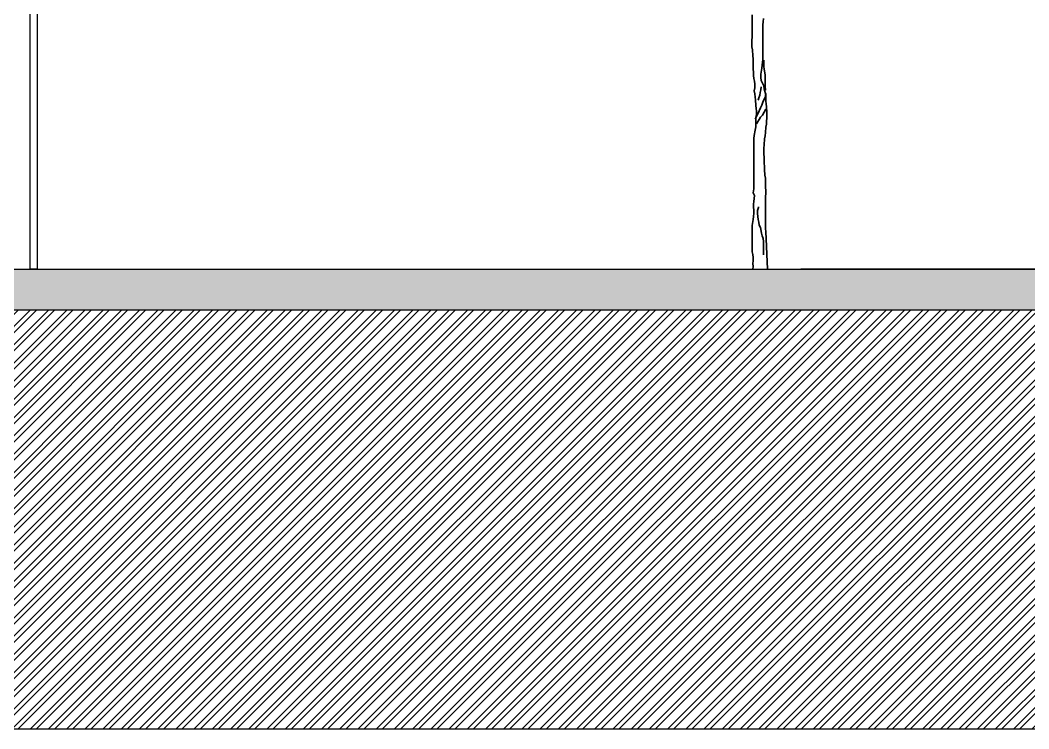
# Model space of a CAD drawing. Header units: millimetres. Extents: x 3675 to 7804, y -1257 to 3701.
# Drawn here: x 6071 to 6817, y -1074 to -550 of the extents above; entities that cross this region are included whole.
import ezdxf

# ---------------------------------------------------------------- set-up
doc = ezdxf.new("R2010")
doc.units = ezdxf.units.MM
doc.layers.add('L-shrub', color=74, linetype='Continuous', lineweight=35)
doc.layers.add('VS - Corte', color=2, linetype='Continuous')
doc.layers.add('VS - Parede', color=6, linetype='Continuous')

# ---------------------------------------------------------------- blocks, each defined once
blk = doc.blocks.new('a4')
for p, q in [((-0.0022, 0.9555), (-0.0021, 1.0462)), ((0.0421, 1.006), (0.042, 0.8875)), ((0.0431, 1.0183), (0.0421, 1.006)), ((0.0442, 1.0317), (0.0431, 1.0183)), ((-0.0033, 0.9411), (-0.0022, 0.9555)), ((-0.0033, 0.9144), (-0.0033, 0.9411)), ((-0.0012, 0.902), (-0.0033, 0.9144)), ((0.0008, 0.8773), (-0.0012, 0.902)), ((0.0018, 0.866), (0.0008, 0.8773)), ((0.041, 0.8762), (0.0409, 0.8628)), ((0.042, 0.8875), (0.041, 0.8762)), ((0.0018, 0.8227), (0.0018, 0.866)), ((0.0399, 0.8515), (0.0378, 0.8268)), ((0.0409, 0.8628), (0.0399, 0.8515)), ((0.0461, 0.8597), (0.0461, 0.834)), ((0.0461, 0.834), (0.0471, 0.8227)), ((0.0028, 0.8104), (0.0018, 0.8227)), ((0.0028, 0.797), (0.0028, 0.8104)), ((0.0048, 0.7846), (0.0028, 0.797)), ((0.0378, 0.8268), (0.0337, 0.8021)), ((0.0337, 0.8021), (0.0337, 0.7887)), ((0.0337, 0.7887), (0.0347, 0.7763)), ((0.0471, 0.8227), (0.0512, 0.8)), ((0.0512, 0.8), (0.0511, 0.7506)), ((0.0069, 0.7733), (0.0048, 0.7846)), ((0.0089, 0.7609), (0.0069, 0.7733)), ((0.0089, 0.7465), (0.0089, 0.7609)), ((0.0347, 0.7506), (0.0336, 0.7382)), ((0.0347, 0.7763), (0.045, 0.7537)), ((0.045, 0.7537), (0.047, 0.7424)), ((0.0511, 0.7506), (0.0522, 0.7393)), ((0.0058, 0.7342), (0.0089, 0.7465)), ((0.0079, 0.7208), (0.0058, 0.7342)), ((0.0099, 0.7084), (0.0079, 0.7208)), ((0.0109, 0.6961), (0.0099, 0.7084)), ((0.0285, 0.7156), (0.0254, 0.7043)), ((0.0305, 0.7269), (0.0285, 0.7156)), ((0.0336, 0.7382), (0.0305, 0.7269)), ((0.047, 0.7424), (0.0532, 0.7176)), ((0.0521, 0.7104), (0.047, 0.6991)), ((0.0532, 0.7228), (0.0521, 0.7104)), ((0.0522, 0.7393), (0.0522, 0.7372)), ((0.0532, 0.7176), (0.0542, 0.7053)), ((0.013, 0.6734), (0.0109, 0.6961)), ((0.014, 0.661), (0.013, 0.6734)), ((0.0325, 0.6641), (0.0222, 0.6415)), ((0.0254, 0.7043), (0.0223, 0.695)), ((0.0367, 0.6754), (0.0325, 0.6641)), ((0.0408, 0.6878), (0.0367, 0.6754)), ((0.047, 0.6991), (0.0408, 0.6878)), ((0.0542, 0.7053), (0.0542, 0.6919)), ((0.0542, 0.6919), (0.0552, 0.6806)), ((0.0552, 0.6806), (0.0562, 0.6682)), ((0.0562, 0.6682), (0.0583, 0.6456)), ((0.0171, 0.6312), (0.0119, 0.6199)), ((0.0129, 0.624), (0.015, 0.6363)), ((0.0129, 0.5859), (0.0129, 0.624)), ((0.015, 0.6497), (0.014, 0.661)), ((0.015, 0.6363), (0.015, 0.6497)), ((0.0222, 0.6415), (0.0171, 0.6312)), ((0.0315, 0.626), (0.0263, 0.6157)), ((0.0397, 0.6342), (0.0315, 0.626)), ((0.0469, 0.6456), (0.0397, 0.6342)), ((0.0541, 0.6579), (0.0469, 0.6456)), ((0.0583, 0.6456), (0.0582, 0.6208)), ((0.0119, 0.6199), (0.0098, 0.6168)), ((0.0098, 0.5725), (0.0129, 0.5859)), ((0.0201, 0.6054), (0.016, 0.5982)), ((0.0263, 0.6157), (0.0201, 0.6054)), ((0.0541, 0.5848), (0.052, 0.5622)), ((0.0561, 0.5961), (0.0541, 0.5848)), ((0.0572, 0.6095), (0.0561, 0.5961)), ((0.0582, 0.6208), (0.0572, 0.6095)), ((0.0046, 0.5375), (0.0057, 0.5498)), ((0.0057, 0.5498), (0.0098, 0.5725)), ((0.051, 0.5488), (0.0489, 0.5364)), ((0.052, 0.5622), (0.051, 0.5488)), ((0.0044, 0.3305), (0.0046, 0.5375)), ((0.0458, 0.4983), (0.0457, 0.4726)), ((0.0468, 0.5117), (0.0458, 0.4983)), ((0.0489, 0.5364), (0.0468, 0.5117)), ((0.0457, 0.4726), (0.0468, 0.4613)), ((0.0468, 0.4613), (0.0467, 0.4345)), ((0.0467, 0.4345), (0.0478, 0.4232)), ((0.0478, 0.4232), (0.0477, 0.4098)), ((0.0477, 0.4098), (0.0498, 0.3871)), ((0.0498, 0.3871), (0.0518, 0.3748)), ((0.0518, 0.3748), (0.0528, 0.3624)), ((0.0528, 0.3624), (0.0528, 0.3356)), ((0.0528, 0.3356), (0.0538, 0.3243)), ((0.0013, 0.3141), (0.0044, 0.3305)), ((0.0065, 0.3037), (0.0013, 0.3141)), ((0.0064, 0.2904), (0.0065, 0.3037)), ((0.0528, 0.2996), (0.0527, 0.1657)), ((0.0538, 0.3119), (0.0528, 0.2996)), ((0.0538, 0.3243), (0.0538, 0.3119)), ((0.0033, 0.2677), (0.0044, 0.279)), ((0.0033, 0.2554), (0.0033, 0.2677)), ((0.0043, 0.243), (0.0033, 0.2554)), ((0.0044, 0.279), (0.0064, 0.2904)), ((0.0198, 0.242), (0.0239, 0.2543)), ((0.0239, 0.2543), (0.0239, 0.2564)), ((0.0022, 0.2049), (0.0033, 0.2173)), ((0.0033, 0.2173), (0.0043, 0.2306)), ((0.0043, 0.2306), (0.0043, 0.243)), ((0.0198, 0.2286), (0.0198, 0.242)), ((0.0208, 0.2172), (0.0198, 0.2286)), ((0.0228, 0.2049), (0.0208, 0.2172)), ((-0.003, 0.1431), (-0.0029, 0.1689)), ((-0.0029, 0.1689), (-0.0019, 0.1802)), ((-0.0019, 0.1802), (0.0022, 0.2049)), ((0.0249, 0.1936), (0.0228, 0.2049)), ((0.0269, 0.1812), (0.0249, 0.1936)), ((0.0321, 0.1709), (0.0269, 0.1812)), ((0.0362, 0.1482), (0.0321, 0.1709)), ((-0.0019, 0.1318), (-0.003, 0.1431)), ((-0.002, 0.1071), (-0.0019, 0.1318)), ((0.0393, 0.1369), (0.0362, 0.1482)), ((0.0434, 0.1256), (0.0393, 0.1369)), ((0.0444, 0.1132), (0.0434, 0.1256)), ((0.0527, 0.1657), (0.0537, 0.1544)), ((0.0537, 0.1544), (0.0608, 0.0004)), ((-0.003, 0.0958), (-0.002, 0.1071)), ((-0.003, 0.0834), (-0.003, 0.0958)), ((-0.002, 0.071), (-0.003, 0.0834)), ((0.0443, 0.0587), (0.0444, 0.1132)), ((0.0001, 0.0597), (-0.002, 0.071)), ((0.0011, 0.0474), (0.0001, 0.0597)), ((0.0011, 0.034), (0.0011, 0.0474)), ((0, 0.0227), (0.0011, 0.034)), ((0.001, 0.0113), (0, 0.0227)), ((0, 0), (0.001, 0.0113))]:
    blk.add_line(p, q)
blk = doc.blocks.new('A$C11BA3BBE')
at = {"xscale": 1.757985580985007, "yscale": 1.757985580985007, "zscale": 1.757985580985007}
blk.add_blockref('a4', (1.7893, 0), dxfattribs=at)

msp = doc.modelspace()

# ---------------------------------------------------------------- hatches: boundary and pattern name
at = {"layer": 'VS - Parede', "true_color": 0x636466}
h = msp.add_hatch(color=251, dxfattribs=at)
h.dxf.hatch_style = 1
h.paths.add_polyline_path([(4008.14, -19.4), (3978.14, -19.4), (3978.14, -774.4), (3978.16, -945.57), (4368.14, -945.57), (4368.14, -914.4), (4368.14, -764.4), (7244.04, -764.4), (7248.14, -764.4), (7278.14, -764.4), (7278.14, -784.4), (7308.14, -784.4), (7308.14, -804.4), (7803.89, -804.4), (7803.89, -774.4), (7308.14, -774.4), (7308.14, -754.4), (7278.14, -754.4), (7278.14, -734.4), (4338.14, -734.4), (4338.14, -914.4), (4008.14, -914.4), (4008.14, -734.4)])
h.paths.add_polyline_path([(6063.14, -149.4), (6063.14, -524.4), (6408.14, -524.4), (6408.14, -431.4), (6378.14, -431.4), (6378.14, -494.4), (6108.14, -494.4), (6108.14, -19.4), (6063.14, -19.4), (6063.14, -119.4), (5193.14, -119.4), (5193.14, -19.4), (5148.14, -19.4), (5148.14, -494.4), (4908.14, -494.4), (4908.14, -431.4), (4878.14, -431.4), (4878.14, -524.4), (5193.14, -524.4), (5193.14, -149.4)], flags=17)
h = msp.add_hatch(dxfattribs=at)
h.set_pattern_fill('ANSI32', color=251)
h.set_pattern_definition([(45, (-4e-12, -1023.574), (-6.735192, 6.735192), []), (45, (4.49, -1023.574), (-6.735192, 6.735192), [])])
h.paths.add_polyline_path([(7803.89, -1074.4), (7803.89, -804.4), (7308.14, -804.4), (7308.14, -784.4), (7278.14, -784.4), (7278.14, -764.4), (7248.14, -764.4), (7244.04, -764.4), (4368.14, -764.4), (4368.14, -914.4), (4368.14, -945.57), (3978.16, -945.57), (3978.14, -774.4), (3674.7, -774.4), (3674.7, -1074.4)])

# ---------------------------------------------------------------- linework, layer by layer
at = {"layer": 'VS - Corte'}
msp.add_lwpolyline([(6078.14, -734.4), (6078.14, -524.4), (6083.14, -524.4), (6083.14, -734.4), (6078.14, -734.4)], dxfattribs=at)
at = {"layer": 'VS - Parede'}
for p, q in [((4338.14, -734.4), (7278.14, -734.4)), ((6978.14, -734.4), (6648.14, -734.4)), ((4368.14, -764.4), (7244.04, -764.4)), ((3674.7, -1074.4), (7803.89, -1074.4))]:
    msp.add_line(p, q, dxfattribs=at)

# ---------------------------------------------------------------- block references
at = {"layer": 'L-shrub', "xscale": 102.2617952794016, "yscale": 102.2617952794016, "zscale": 102.2617952794016}
msp.add_blockref('A$C11BA3BBE', (6429.53, -734.4), dxfattribs=at)

doc.saveas('drawing.dxf')
